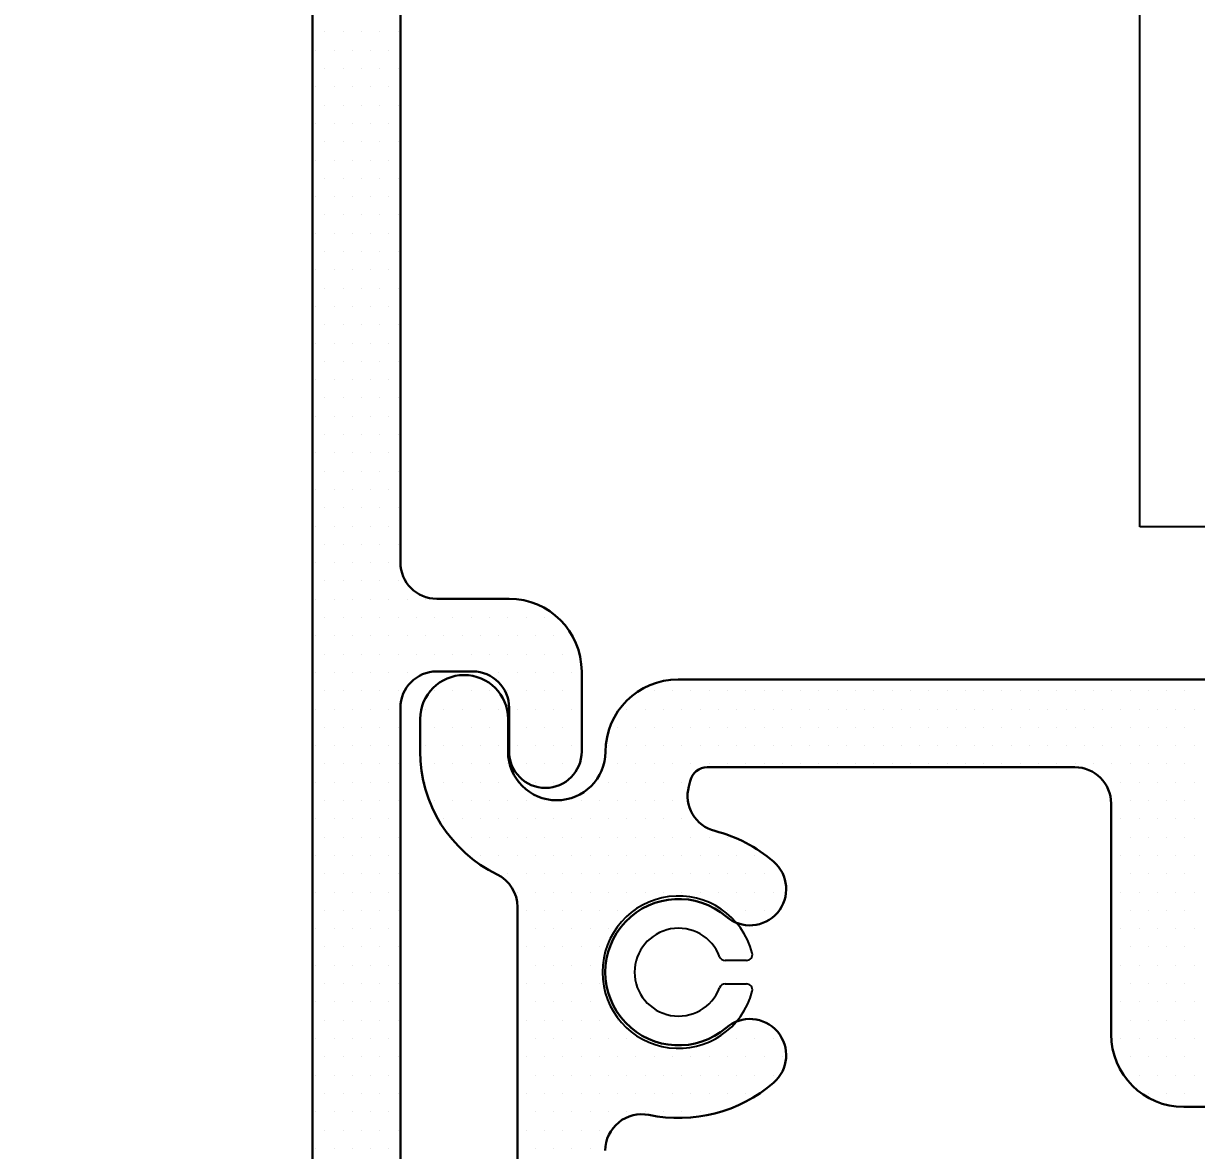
# Model space of a CAD drawing. Header units: inches. Extents: x 3.8 to 36.3, y 0.9 to 43.6.
# Drawn here: x 5.827 to 6.829, y 13.072 to 14.034 of the extents above; entities that cross this region are included whole.
import ezdxf

# ---------------------------------------------------------------- set-up
doc = ezdxf.new("R2010")
doc.units = ezdxf.units.IN
doc.header["$MEASUREMENT"] = 0
for name, color, linetype in [('R-ANNO-DIMS', 3, 'Continuous'), ('R-SWTS-DET1', 1, 'Continuous'), ('R-SWTS-PAT1', 5, 'Continuous')]:
    doc.layers.add(name, color=color, linetype=linetype)
doc.styles.add('SWTSTEXT', font='romans.shx')
doc.dimstyles.new('SWTSARCH', dxfattribs={"dimtxt": 0.25, "dimasz": 0.25, "dimexe": 0.179688, "dimexo": 0.0625, "dimgap": 0.125, "dimtad": 1, "dimtih": 1, "dimtoh": 1, "dimdec": 4, "dimzin": 4, "dimdsep": 46, "dimlunit": 4, "dimtxsty": 'SWTSTEXT', "dimcen": 0.1875, "dimdle": 0.179688, "dimclrd": 256, "dimclre": 256, "dimclrt": 256, "dimadec": 0, "dimazin": 1, "dimtfac": 1, "dimtdec": 4, "dimtofl": 0, "dimtmove": 0, "dimatfit": 3, "dimfxl": 0, "dimfrac": 2, "dimtolj": 1, "dimtzin": 4, "dimlwd": -1, "dimlwe": -1, "dimarcsym": 0})

# ---------------------------------------------------------------- blocks, each defined once
blk = doc.blocks.new('*D10')
at = {"layer": 'Defpoints', "color": 0}
for p in [(5.1931, 14.4787), (6.0887, 14.4787), (6.0887, 12.4787)]:
    blk.add_point(p, dxfattribs=at)
at = {"layer": 'R-ANNO-DIMS'}
for p, q in [((6.0262, 14.4787), (5.0135, 14.4787)), ((5.1931, 14.2287), (5.1931, 13.7885)), ((5.1931, 12.7287), (5.1931, 13.2409)), ((6.0262, 12.4787), (5.0135, 12.4787))]:
    blk.add_line(p, q, dxfattribs=at)
for points in [[(5.1515, 14.2287), (5.2348, 14.2287), (5.1931, 14.4787)], [(5.1515, 12.7287), (5.2348, 12.7287), (5.1931, 12.4787)]]:
    blk.add_solid(points, dxfattribs=at)
at = {"layer": 'R-ANNO-DIMS', "insert": (5.1931, 13.5147), "char_height": 0.25, "attachment_point": 5, "style": 'SWTSTEXT'}
blk.add_mtext('\\A1;2"', dxfattribs=at)

msp = doc.modelspace()

# ---------------------------------------------------------------- linework, layer by layer
at = {"layer": 'R-SWTS-DET1', "lineweight": 30}
for p, q in [((6.07375, 12.4937), (6.07375, 14.46367)), ((6.14875, 14.35367), (6.14875, 13.57373)), ((6.17975, 13.54273), (6.24157, 13.54273)), ((6.21057, 13.48073), (6.17975, 13.48073)), ((6.30357, 13.48073), (6.30357, 13.41235)), ((7.01358, 13.47392), (6.38588, 13.47392)), ((6.14875, 13.44973), (6.14875, 12.5597)), ((6.24157, 13.41235), (6.24157, 13.44973)), ((6.16569, 13.44015), (6.16569, 13.41229)), ((6.24069, 13.41235), (6.24069, 13.44019)), ((6.16569, 13.41229), (6.16569, 13.41235)), ((6.41078, 13.39895), (6.72458, 13.39895)), ((6.75558, 13.36795), (6.75558, 13.17095)), ((6.24874, 13.27961), (6.24874, 12.86938)), ((6.81758, 13.10895), (6.99258, 13.10895))]:
    msp.add_line(p, q, dxfattribs=at)
at = {"layer": 'R-SWTS-DET1'}
for p, q in [((6.78004, 13.60416), (6.78004, 14.04116)), ((7.02598, 13.60416), (6.78004, 13.60416)), ((6.44434, 13.234), (6.42601, 13.234)), ((6.42601, 13.214), (6.44434, 13.214))]:
    msp.add_line(p, q, dxfattribs=at)
at = {"layer": 'R-SWTS-DET1', "lineweight": 30}
for centre, radius, start, end in [((6.17975, 13.57373), 0.031, 180, 270), ((6.24157, 13.48073), 0.062, 360, 90), ((6.17975, 13.44973), 0.031, 90, 180), ((6.20319, 13.44017), 0.0375, 0.0327, 180.0327), ((6.21057, 13.44973), 0.031, 360, 90), ((6.38588, 13.41192), 0.062, 90, 179.7629), ((6.28228, 13.41235), 0.1166, 180, 244.06884), ((6.28228, 13.41235), 0.0416, 180, 359.7629), ((6.27257, 13.41235), 0.031, 180, 0), ((6.41078, 13.38395), 0.015, 90, 167.53684), ((6.72458, 13.36795), 0.031, 0, 90), ((6.42497, 13.3746), 0.031, 165.18437, 255.57709), ((6.28228, 13.41235), 0.1166, 345.18437, 347.53684), ((6.38624, 13.224), 0.1245, 49.363, 75.57709), ((6.44713, 13.29496), 0.031, 229.363, 49.363), ((6.21774, 13.27961), 0.031, 0, 64.06884), ((6.38624, 13.224), 0.0625, 49.363, 310.637), ((6.44713, 13.15305), 0.031, 310.637, 130.637), ((6.81758, 13.17095), 0.062, 180, 270), ((6.38624, 13.224), 0.1245, 258.31258, 310.637), ((6.35474, 13.07173), 0.031, 78.31258, 180)]:
    msp.add_arc(centre, radius, start, end, dxfattribs=at)
at = {"layer": 'R-SWTS-DET1'}
for centre, radius, start, end in [((6.38624, 13.224), 0.065, 14.47751, 345.52249), ((6.38624, 13.224), 0.0375, 20.66732, 339.33268), ((6.42601, 13.239), 0.005, 200.66732, 270), ((6.44434, 13.239), 0.005, 270, 14.47751), ((6.42601, 13.209), 0.005, 90, 159.33268), ((6.44434, 13.209), 0.005, 345.52249, 90)]:
    msp.add_arc(centre, radius, start, end, dxfattribs=at)
at = {"layer": 'R-SWTS-PAT1'}
for p, q in [((6.08427, 14.02675), (6.08427, 14.02675)), ((6.0999, 14.02675), (6.0999, 14.02675)), ((6.11552, 14.02675), (6.11552, 14.02675)), ((6.13115, 14.02675), (6.13115, 14.02675)), ((6.14677, 14.02675), (6.14677, 14.02675)), ((6.07646, 14.01112), (6.07646, 14.01112)), ((6.09209, 14.01112), (6.09209, 14.01112)), ((6.10771, 14.01112), (6.10771, 14.01112)), ((6.12334, 14.01112), (6.12334, 14.01112)), ((6.13896, 14.01112), (6.13896, 14.01112)), ((6.08427, 13.9955), (6.08427, 13.9955)), ((6.0999, 13.9955), (6.0999, 13.9955)), ((6.11552, 13.9955), (6.11552, 13.9955)), ((6.13115, 13.9955), (6.13115, 13.9955)), ((6.14677, 13.9955), (6.14677, 13.9955)), ((6.07646, 13.97987), (6.07646, 13.97987)), ((6.09209, 13.97987), (6.09209, 13.97987)), ((6.10771, 13.97987), (6.10771, 13.97987)), ((6.12334, 13.97987), (6.12334, 13.97987)), ((6.13896, 13.97987), (6.13896, 13.97987)), ((6.08427, 13.96425), (6.08427, 13.96425)), ((6.0999, 13.96425), (6.0999, 13.96425)), ((6.11552, 13.96425), (6.11552, 13.96425)), ((6.13115, 13.96425), (6.13115, 13.96425)), ((6.14677, 13.96425), (6.14677, 13.96425)), ((6.07646, 13.94862), (6.07646, 13.94862)), ((6.09209, 13.94862), (6.09209, 13.94862)), ((6.10771, 13.94862), (6.10771, 13.94862)), ((6.12334, 13.94862), (6.12334, 13.94862)), ((6.13896, 13.94862), (6.13896, 13.94862)), ((6.08427, 13.933), (6.08427, 13.933)), ((6.0999, 13.933), (6.0999, 13.933)), ((6.11552, 13.933), (6.11552, 13.933)), ((6.13115, 13.933), (6.13115, 13.933)), ((6.14677, 13.933), (6.14677, 13.933)), ((6.07646, 13.91737), (6.07646, 13.91737)), ((6.09209, 13.91737), (6.09209, 13.91737)), ((6.10771, 13.91737), (6.10771, 13.91737)), ((6.12334, 13.91737), (6.12334, 13.91737)), ((6.13896, 13.91737), (6.13896, 13.91737)), ((6.08427, 13.90175), (6.08427, 13.90175)), ((6.0999, 13.90175), (6.0999, 13.90175)), ((6.11552, 13.90175), (6.11552, 13.90175)), ((6.13115, 13.90175), (6.13115, 13.90175)), ((6.14677, 13.90175), (6.14677, 13.90175)), ((6.07646, 13.88612), (6.07646, 13.88612)), ((6.09209, 13.88612), (6.09209, 13.88612)), ((6.10771, 13.88612), (6.10771, 13.88612)), ((6.12334, 13.88612), (6.12334, 13.88612)), ((6.13896, 13.88612), (6.13896, 13.88612)), ((6.08427, 13.8705), (6.08427, 13.8705)), ((6.0999, 13.8705), (6.0999, 13.8705)), ((6.11552, 13.8705), (6.11552, 13.8705)), ((6.13115, 13.8705), (6.13115, 13.8705)), ((6.14677, 13.8705), (6.14677, 13.8705)), ((6.07646, 13.85487), (6.07646, 13.85487)), ((6.09209, 13.85487), (6.09209, 13.85487)), ((6.10771, 13.85487), (6.10771, 13.85487)), ((6.12334, 13.85487), (6.12334, 13.85487)), ((6.13896, 13.85487), (6.13896, 13.85487)), ((6.08427, 13.83925), (6.08427, 13.83925)), ((6.0999, 13.83925), (6.0999, 13.83925)), ((6.11552, 13.83925), (6.11552, 13.83925)), ((6.13115, 13.83925), (6.13115, 13.83925)), ((6.14677, 13.83925), (6.14677, 13.83925)), ((6.07646, 13.82362), (6.07646, 13.82362)), ((6.09209, 13.82362), (6.09209, 13.82362)), ((6.10771, 13.82362), (6.10771, 13.82362)), ((6.12334, 13.82362), (6.12334, 13.82362)), ((6.13896, 13.82362), (6.13896, 13.82362)), ((6.08427, 13.808), (6.08427, 13.808)), ((6.0999, 13.808), (6.0999, 13.808)), ((6.11552, 13.808), (6.11552, 13.808)), ((6.13115, 13.808), (6.13115, 13.808)), ((6.14677, 13.808), (6.14677, 13.808)), ((6.07646, 13.79237), (6.07646, 13.79237)), ((6.09209, 13.79237), (6.09209, 13.79237)), ((6.10771, 13.79237), (6.10771, 13.79237)), ((6.12334, 13.79237), (6.12334, 13.79237)), ((6.13896, 13.79237), (6.13896, 13.79237)), ((6.08427, 13.77675), (6.08427, 13.77675)), ((6.0999, 13.77675), (6.0999, 13.77675)), ((6.11552, 13.77675), (6.11552, 13.77675)), ((6.13115, 13.77675), (6.13115, 13.77675)), ((6.14677, 13.77675), (6.14677, 13.77675)), ((6.07646, 13.76112), (6.07646, 13.76112)), ((6.09209, 13.76112), (6.09209, 13.76112)), ((6.10771, 13.76112), (6.10771, 13.76112)), ((6.12334, 13.76112), (6.12334, 13.76112)), ((6.13896, 13.76112), (6.13896, 13.76112)), ((6.08427, 13.7455), (6.08427, 13.7455)), ((6.0999, 13.7455), (6.0999, 13.7455)), ((6.11552, 13.7455), (6.11552, 13.7455)), ((6.13115, 13.7455), (6.13115, 13.7455)), ((6.14677, 13.7455), (6.14677, 13.7455)), ((6.07646, 13.72987), (6.07646, 13.72987)), ((6.09209, 13.72987), (6.09209, 13.72987)), ((6.10771, 13.72987), (6.10771, 13.72987)), ((6.12334, 13.72987), (6.12334, 13.72987)), ((6.13896, 13.72987), (6.13896, 13.72987)), ((6.08427, 13.71425), (6.08427, 13.71425)), ((6.0999, 13.71425), (6.0999, 13.71425)), ((6.11552, 13.71425), (6.11552, 13.71425)), ((6.13115, 13.71425), (6.13115, 13.71425)), ((6.14677, 13.71425), (6.14677, 13.71425)), ((6.07646, 13.69862), (6.07646, 13.69862)), ((6.09209, 13.69862), (6.09209, 13.69862)), ((6.10771, 13.69862), (6.10771, 13.69862)), ((6.12334, 13.69862), (6.12334, 13.69862)), ((6.13896, 13.69862), (6.13896, 13.69862)), ((6.08427, 13.683), (6.08427, 13.683)), ((6.0999, 13.683), (6.0999, 13.683)), ((6.11552, 13.683), (6.11552, 13.683)), ((6.13115, 13.683), (6.13115, 13.683)), ((6.14677, 13.683), (6.14677, 13.683)), ((6.07646, 13.66737), (6.07646, 13.66737)), ((6.09209, 13.66737), (6.09209, 13.66737)), ((6.10771, 13.66737), (6.10771, 13.66737)), ((6.12334, 13.66737), (6.12334, 13.66737)), ((6.13896, 13.66737), (6.13896, 13.66737)), ((6.08427, 13.65175), (6.08427, 13.65175)), ((6.0999, 13.65175), (6.0999, 13.65175)), ((6.11552, 13.65175), (6.11552, 13.65175)), ((6.13115, 13.65175), (6.13115, 13.65175)), ((6.14677, 13.65175), (6.14677, 13.65175)), ((6.07646, 13.63612), (6.07646, 13.63612)), ((6.09209, 13.63612), (6.09209, 13.63612)), ((6.10771, 13.63612), (6.10771, 13.63612)), ((6.12334, 13.63612), (6.12334, 13.63612)), ((6.13896, 13.63612), (6.13896, 13.63612)), ((6.08427, 13.6205), (6.08427, 13.6205)), ((6.0999, 13.6205), (6.0999, 13.6205)), ((6.11552, 13.6205), (6.11552, 13.6205)), ((6.13115, 13.6205), (6.13115, 13.6205)), ((6.14677, 13.6205), (6.14677, 13.6205)), ((6.07646, 13.60487), (6.07646, 13.60487)), ((6.09209, 13.60487), (6.09209, 13.60487)), ((6.10771, 13.60487), (6.10771, 13.60487)), ((6.12334, 13.60487), (6.12334, 13.60487)), ((6.13896, 13.60487), (6.13896, 13.60487)), ((6.08427, 13.58925), (6.08427, 13.58925)), ((6.0999, 13.58925), (6.0999, 13.58925)), ((6.11552, 13.58925), (6.11552, 13.58925)), ((6.13115, 13.58925), (6.13115, 13.58925)), ((6.14677, 13.58925), (6.14677, 13.58925)), ((6.07646, 13.57362), (6.07646, 13.57362)), ((6.09209, 13.57362), (6.09209, 13.57362)), ((6.10771, 13.57362), (6.10771, 13.57362)), ((6.12334, 13.57362), (6.12334, 13.57362)), ((6.13896, 13.57362), (6.13896, 13.57362)), ((6.08427, 13.558), (6.08427, 13.558)), ((6.0999, 13.558), (6.0999, 13.558)), ((6.11552, 13.558), (6.11552, 13.558)), ((6.13115, 13.558), (6.13115, 13.558)), ((6.14677, 13.558), (6.14677, 13.558)), ((6.07646, 13.54237), (6.07646, 13.54237)), ((6.09209, 13.54237), (6.09209, 13.54237)), ((6.10771, 13.54237), (6.10771, 13.54237)), ((6.12334, 13.54237), (6.12334, 13.54237)), ((6.13896, 13.54237), (6.13896, 13.54237)), ((6.15459, 13.54237), (6.15459, 13.54237)), ((6.17021, 13.54237), (6.17021, 13.54237)), ((6.18584, 13.54237), (6.18584, 13.54237)), ((6.20146, 13.54237), (6.20146, 13.54237)), ((6.21709, 13.54237), (6.21709, 13.54237)), ((6.23271, 13.54237), (6.23271, 13.54237)), ((6.08427, 13.52675), (6.08427, 13.52675)), ((6.0999, 13.52675), (6.0999, 13.52675)), ((6.11552, 13.52675), (6.11552, 13.52675)), ((6.13115, 13.52675), (6.13115, 13.52675)), ((6.14677, 13.52675), (6.14677, 13.52675)), ((6.1624, 13.52675), (6.1624, 13.52675)), ((6.17802, 13.52675), (6.17802, 13.52675)), ((6.19365, 13.52675), (6.19365, 13.52675)), ((6.20927, 13.52675), (6.20927, 13.52675)), ((6.2249, 13.52675), (6.2249, 13.52675)), ((6.24052, 13.52675), (6.24052, 13.52675)), ((6.25615, 13.52675), (6.25615, 13.52675)), ((6.27177, 13.52675), (6.27177, 13.52675)), ((6.07646, 13.51112), (6.07646, 13.51112)), ((6.09209, 13.51112), (6.09209, 13.51112)), ((6.10771, 13.51112), (6.10771, 13.51112)), ((6.12334, 13.51112), (6.12334, 13.51112)), ((6.13896, 13.51112), (6.13896, 13.51112)), ((6.15459, 13.51112), (6.15459, 13.51112)), ((6.17021, 13.51112), (6.17021, 13.51112)), ((6.18584, 13.51112), (6.18584, 13.51112)), ((6.20146, 13.51112), (6.20146, 13.51112)), ((6.21709, 13.51112), (6.21709, 13.51112)), ((6.23271, 13.51112), (6.23271, 13.51112)), ((6.24834, 13.51112), (6.24834, 13.51112)), ((6.26396, 13.51112), (6.26396, 13.51112)), ((6.27959, 13.51112), (6.27959, 13.51112)), ((6.29521, 13.51112), (6.29521, 13.51112)), ((6.08427, 13.4955), (6.08427, 13.4955)), ((6.0999, 13.4955), (6.0999, 13.4955)), ((6.11552, 13.4955), (6.11552, 13.4955)), ((6.13115, 13.4955), (6.13115, 13.4955)), ((6.14677, 13.4955), (6.14677, 13.4955)), ((6.1624, 13.4955), (6.1624, 13.4955)), ((6.17802, 13.4955), (6.17802, 13.4955)), ((6.19365, 13.4955), (6.19365, 13.4955)), ((6.20927, 13.4955), (6.20927, 13.4955)), ((6.2249, 13.4955), (6.2249, 13.4955)), ((6.24052, 13.4955), (6.24052, 13.4955)), ((6.25615, 13.4955), (6.25615, 13.4955)), ((6.27177, 13.4955), (6.27177, 13.4955)), ((6.2874, 13.4955), (6.2874, 13.4955)), ((6.07646, 13.47987), (6.07646, 13.47987)), ((6.09209, 13.47987), (6.09209, 13.47987)), ((6.10771, 13.47987), (6.10771, 13.47987)), ((6.12334, 13.47987), (6.12334, 13.47987)), ((6.13896, 13.47987), (6.13896, 13.47987)), ((6.15459, 13.47987), (6.15459, 13.47987)), ((6.17021, 13.47987), (6.17021, 13.47987)), ((6.23271, 13.47987), (6.23271, 13.47987)), ((6.24834, 13.47987), (6.24834, 13.47987)), ((6.26396, 13.47987), (6.26396, 13.47987)), ((6.27959, 13.47987), (6.27959, 13.47987)), ((6.29521, 13.47987), (6.29521, 13.47987)), ((6.08427, 13.46425), (6.08427, 13.46425)), ((6.0999, 13.46425), (6.0999, 13.46425)), ((6.11552, 13.46425), (6.11552, 13.46425)), ((6.13115, 13.46425), (6.13115, 13.46425)), ((6.14677, 13.46425), (6.14677, 13.46425)), ((6.17802, 13.46425), (6.17802, 13.46425)), ((6.19365, 13.46425), (6.19365, 13.46425)), ((6.20927, 13.46425), (6.20927, 13.46425)), ((6.2249, 13.46425), (6.2249, 13.46425)), ((6.24052, 13.46425), (6.24052, 13.46425)), ((6.25615, 13.46425), (6.25615, 13.46425)), ((6.27177, 13.46425), (6.27177, 13.46425)), ((6.2874, 13.46425), (6.2874, 13.46425)), ((6.30302, 13.46425), (6.30302, 13.46425)), ((6.36552, 13.46425), (6.36552, 13.46425)), ((6.38115, 13.46425), (6.38115, 13.46425)), ((6.39677, 13.46425), (6.39677, 13.46425)), ((6.4124, 13.46425), (6.4124, 13.46425)), ((6.42802, 13.46425), (6.42802, 13.46425)), ((6.44365, 13.46425), (6.44365, 13.46425)), ((6.45927, 13.46425), (6.45927, 13.46425)), ((6.4749, 13.46425), (6.4749, 13.46425)), ((6.49052, 13.46425), (6.49052, 13.46425)), ((6.50615, 13.46425), (6.50615, 13.46425)), ((6.52177, 13.46425), (6.52177, 13.46425)), ((6.5374, 13.46425), (6.5374, 13.46425)), ((6.55302, 13.46425), (6.55302, 13.46425)), ((6.56865, 13.46425), (6.56865, 13.46425)), ((6.58427, 13.46425), (6.58427, 13.46425)), ((6.5999, 13.46425), (6.5999, 13.46425)), ((6.61552, 13.46425), (6.61552, 13.46425)), ((6.63115, 13.46425), (6.63115, 13.46425)), ((6.64677, 13.46425), (6.64677, 13.46425)), ((6.6624, 13.46425), (6.6624, 13.46425)), ((6.67802, 13.46425), (6.67802, 13.46425)), ((6.69365, 13.46425), (6.69365, 13.46425)), ((6.70927, 13.46425), (6.70927, 13.46425)), ((6.7249, 13.46425), (6.7249, 13.46425)), ((6.74052, 13.46425), (6.74052, 13.46425)), ((6.75615, 13.46425), (6.75615, 13.46425)), ((6.77177, 13.46425), (6.77177, 13.46425)), ((6.7874, 13.46425), (6.7874, 13.46425)), ((6.80302, 13.46425), (6.80302, 13.46425)), ((6.81865, 13.46425), (6.81865, 13.46425)), ((6.07646, 13.44862), (6.07646, 13.44862)), ((6.09209, 13.44862), (6.09209, 13.44862)), ((6.10771, 13.44862), (6.10771, 13.44862)), ((6.12334, 13.44862), (6.12334, 13.44862)), ((6.13896, 13.44862), (6.13896, 13.44862)), ((6.17021, 13.44862), (6.17021, 13.44862)), ((6.18584, 13.44862), (6.18584, 13.44862)), ((6.20146, 13.44862), (6.20146, 13.44862)), ((6.21709, 13.44862), (6.21709, 13.44862)), ((6.23271, 13.44862), (6.23271, 13.44862)), ((6.24834, 13.44862), (6.24834, 13.44862)), ((6.26396, 13.44862), (6.26396, 13.44862)), ((6.27959, 13.44862), (6.27959, 13.44862)), ((6.29521, 13.44862), (6.29521, 13.44862)), ((6.34209, 13.44862), (6.34209, 13.44862)), ((6.35771, 13.44862), (6.35771, 13.44862)), ((6.37334, 13.44862), (6.37334, 13.44862)), ((6.38896, 13.44862), (6.38896, 13.44862)), ((6.40459, 13.44862), (6.40459, 13.44862)), ((6.42021, 13.44862), (6.42021, 13.44862)), ((6.43584, 13.44862), (6.43584, 13.44862)), ((6.45146, 13.44862), (6.45146, 13.44862)), ((6.46709, 13.44862), (6.46709, 13.44862)), ((6.48271, 13.44862), (6.48271, 13.44862)), ((6.49834, 13.44862), (6.49834, 13.44862)), ((6.51396, 13.44862), (6.51396, 13.44862)), ((6.52959, 13.44862), (6.52959, 13.44862)), ((6.54521, 13.44862), (6.54521, 13.44862)), ((6.56084, 13.44862), (6.56084, 13.44862)), ((6.57646, 13.44862), (6.57646, 13.44862)), ((6.59209, 13.44862), (6.59209, 13.44862)), ((6.60771, 13.44862), (6.60771, 13.44862)), ((6.62334, 13.44862), (6.62334, 13.44862)), ((6.63896, 13.44862), (6.63896, 13.44862)), ((6.65459, 13.44862), (6.65459, 13.44862)), ((6.67021, 13.44862), (6.67021, 13.44862)), ((6.68584, 13.44862), (6.68584, 13.44862)), ((6.70146, 13.44862), (6.70146, 13.44862)), ((6.71709, 13.44862), (6.71709, 13.44862)), ((6.73271, 13.44862), (6.73271, 13.44862)), ((6.74834, 13.44862), (6.74834, 13.44862)), ((6.76396, 13.44862), (6.76396, 13.44862)), ((6.77959, 13.44862), (6.77959, 13.44862)), ((6.79521, 13.44862), (6.79521, 13.44862)), ((6.81084, 13.44862), (6.81084, 13.44862)), ((6.82646, 13.44862), (6.82646, 13.44862)), ((6.08427, 13.433), (6.08427, 13.433)), ((6.0999, 13.433), (6.0999, 13.433)), ((6.11552, 13.433), (6.11552, 13.433)), ((6.13115, 13.433), (6.13115, 13.433)), ((6.14677, 13.433), (6.14677, 13.433)), ((6.17802, 13.433), (6.17802, 13.433)), ((6.19365, 13.433), (6.19365, 13.433)), ((6.20927, 13.433), (6.20927, 13.433)), ((6.2249, 13.433), (6.2249, 13.433)), ((6.24052, 13.433), (6.24052, 13.433)), ((6.25615, 13.433), (6.25615, 13.433)), ((6.27177, 13.433), (6.27177, 13.433)), ((6.2874, 13.433), (6.2874, 13.433)), ((6.30302, 13.433), (6.30302, 13.433)), ((6.33427, 13.433), (6.33427, 13.433)), ((6.3499, 13.433), (6.3499, 13.433)), ((6.36552, 13.433), (6.36552, 13.433)), ((6.38115, 13.433), (6.38115, 13.433)), ((6.39677, 13.433), (6.39677, 13.433)), ((6.4124, 13.433), (6.4124, 13.433)), ((6.42802, 13.433), (6.42802, 13.433)), ((6.44365, 13.433), (6.44365, 13.433)), ((6.45927, 13.433), (6.45927, 13.433)), ((6.4749, 13.433), (6.4749, 13.433)), ((6.49052, 13.433), (6.49052, 13.433)), ((6.50615, 13.433), (6.50615, 13.433)), ((6.52177, 13.433), (6.52177, 13.433)), ((6.5374, 13.433), (6.5374, 13.433)), ((6.55302, 13.433), (6.55302, 13.433)), ((6.56865, 13.433), (6.56865, 13.433)), ((6.58427, 13.433), (6.58427, 13.433)), ((6.5999, 13.433), (6.5999, 13.433)), ((6.61552, 13.433), (6.61552, 13.433)), ((6.63115, 13.433), (6.63115, 13.433)), ((6.64677, 13.433), (6.64677, 13.433)), ((6.6624, 13.433), (6.6624, 13.433)), ((6.67802, 13.433), (6.67802, 13.433)), ((6.69365, 13.433), (6.69365, 13.433)), ((6.70927, 13.433), (6.70927, 13.433)), ((6.7249, 13.433), (6.7249, 13.433)), ((6.74052, 13.433), (6.74052, 13.433)), ((6.75615, 13.433), (6.75615, 13.433)), ((6.77177, 13.433), (6.77177, 13.433)), ((6.7874, 13.433), (6.7874, 13.433)), ((6.80302, 13.433), (6.80302, 13.433)), ((6.81865, 13.433), (6.81865, 13.433)), ((6.07646, 13.41737), (6.07646, 13.41737)), ((6.09209, 13.41737), (6.09209, 13.41737)), ((6.10771, 13.41737), (6.10771, 13.41737)), ((6.12334, 13.41737), (6.12334, 13.41737)), ((6.13896, 13.41737), (6.13896, 13.41737)), ((6.17021, 13.41737), (6.17021, 13.41737)), ((6.18584, 13.41737), (6.18584, 13.41737)), ((6.20146, 13.41737), (6.20146, 13.41737)), ((6.21709, 13.41737), (6.21709, 13.41737)), ((6.23271, 13.41737), (6.23271, 13.41737)), ((6.24834, 13.41737), (6.24834, 13.41737)), ((6.26396, 13.41737), (6.26396, 13.41737)), ((6.27959, 13.41737), (6.27959, 13.41737)), ((6.29521, 13.41737), (6.29521, 13.41737)), ((6.32646, 13.41737), (6.32646, 13.41737)), ((6.34209, 13.41737), (6.34209, 13.41737)), ((6.35771, 13.41737), (6.35771, 13.41737)), ((6.37334, 13.41737), (6.37334, 13.41737)), ((6.38896, 13.41737), (6.38896, 13.41737)), ((6.40459, 13.41737), (6.40459, 13.41737)), ((6.42021, 13.41737), (6.42021, 13.41737)), ((6.43584, 13.41737), (6.43584, 13.41737)), ((6.45146, 13.41737), (6.45146, 13.41737)), ((6.46709, 13.41737), (6.46709, 13.41737)), ((6.48271, 13.41737), (6.48271, 13.41737)), ((6.49834, 13.41737), (6.49834, 13.41737)), ((6.51396, 13.41737), (6.51396, 13.41737)), ((6.52959, 13.41737), (6.52959, 13.41737)), ((6.54521, 13.41737), (6.54521, 13.41737)), ((6.56084, 13.41737), (6.56084, 13.41737)), ((6.57646, 13.41737), (6.57646, 13.41737)), ((6.59209, 13.41737), (6.59209, 13.41737)), ((6.60771, 13.41737), (6.60771, 13.41737)), ((6.62334, 13.41737), (6.62334, 13.41737)), ((6.63896, 13.41737), (6.63896, 13.41737)), ((6.65459, 13.41737), (6.65459, 13.41737)), ((6.67021, 13.41737), (6.67021, 13.41737)), ((6.68584, 13.41737), (6.68584, 13.41737)), ((6.70146, 13.41737), (6.70146, 13.41737)), ((6.71709, 13.41737), (6.71709, 13.41737)), ((6.73271, 13.41737), (6.73271, 13.41737)), ((6.74834, 13.41737), (6.74834, 13.41737)), ((6.76396, 13.41737), (6.76396, 13.41737)), ((6.77959, 13.41737), (6.77959, 13.41737)), ((6.79521, 13.41737), (6.79521, 13.41737)), ((6.81084, 13.41737), (6.81084, 13.41737)), ((6.82646, 13.41737), (6.82646, 13.41737)), ((6.08427, 13.40175), (6.08427, 13.40175)), ((6.0999, 13.40175), (6.0999, 13.40175)), ((6.11552, 13.40175), (6.11552, 13.40175)), ((6.13115, 13.40175), (6.13115, 13.40175)), ((6.14677, 13.40175), (6.14677, 13.40175)), ((6.17802, 13.40175), (6.17802, 13.40175)), ((6.19365, 13.40175), (6.19365, 13.40175)), ((6.20927, 13.40175), (6.20927, 13.40175)), ((6.2249, 13.40175), (6.2249, 13.40175)), ((6.24052, 13.40175), (6.24052, 13.40175)), ((6.25615, 13.40175), (6.25615, 13.40175)), ((6.27177, 13.40175), (6.27177, 13.40175)), ((6.2874, 13.40175), (6.2874, 13.40175)), ((6.33427, 13.40175), (6.33427, 13.40175)), ((6.3499, 13.40175), (6.3499, 13.40175)), ((6.36552, 13.40175), (6.36552, 13.40175)), ((6.38115, 13.40175), (6.38115, 13.40175)), ((6.39677, 13.40175), (6.39677, 13.40175)), ((6.4124, 13.40175), (6.4124, 13.40175)), ((6.42802, 13.40175), (6.42802, 13.40175)), ((6.44365, 13.40175), (6.44365, 13.40175)), ((6.45927, 13.40175), (6.45927, 13.40175)), ((6.4749, 13.40175), (6.4749, 13.40175)), ((6.49052, 13.40175), (6.49052, 13.40175)), ((6.50615, 13.40175), (6.50615, 13.40175)), ((6.52177, 13.40175), (6.52177, 13.40175)), ((6.5374, 13.40175), (6.5374, 13.40175)), ((6.55302, 13.40175), (6.55302, 13.40175)), ((6.56865, 13.40175), (6.56865, 13.40175)), ((6.58427, 13.40175), (6.58427, 13.40175)), ((6.5999, 13.40175), (6.5999, 13.40175)), ((6.61552, 13.40175), (6.61552, 13.40175)), ((6.63115, 13.40175), (6.63115, 13.40175)), ((6.64677, 13.40175), (6.64677, 13.40175)), ((6.6624, 13.40175), (6.6624, 13.40175)), ((6.67802, 13.40175), (6.67802, 13.40175)), ((6.69365, 13.40175), (6.69365, 13.40175)), ((6.70927, 13.40175), (6.70927, 13.40175)), ((6.7249, 13.40175), (6.7249, 13.40175)), ((6.74052, 13.40175), (6.74052, 13.40175)), ((6.75615, 13.40175), (6.75615, 13.40175)), ((6.77177, 13.40175), (6.77177, 13.40175)), ((6.7874, 13.40175), (6.7874, 13.40175)), ((6.80302, 13.40175), (6.80302, 13.40175)), ((6.81865, 13.40175), (6.81865, 13.40175)), ((6.07646, 13.38612), (6.07646, 13.38612)), ((6.09209, 13.38612), (6.09209, 13.38612)), ((6.10771, 13.38612), (6.10771, 13.38612)), ((6.12334, 13.38612), (6.12334, 13.38612)), ((6.13896, 13.38612), (6.13896, 13.38612)), ((6.17021, 13.38612), (6.17021, 13.38612)), ((6.18584, 13.38612), (6.18584, 13.38612)), ((6.20146, 13.38612), (6.20146, 13.38612)), ((6.21709, 13.38612), (6.21709, 13.38612)), ((6.23271, 13.38612), (6.23271, 13.38612)), ((6.24834, 13.38612), (6.24834, 13.38612)), ((6.26396, 13.38612), (6.26396, 13.38612)), ((6.27959, 13.38612), (6.27959, 13.38612)), ((6.32646, 13.38612), (6.32646, 13.38612)), ((6.34209, 13.38612), (6.34209, 13.38612)), ((6.35771, 13.38612), (6.35771, 13.38612)), ((6.37334, 13.38612), (6.37334, 13.38612)), ((6.38896, 13.38612), (6.38896, 13.38612)), ((6.76396, 13.38612), (6.76396, 13.38612)), ((6.77959, 13.38612), (6.77959, 13.38612)), ((6.79521, 13.38612), (6.79521, 13.38612)), ((6.81084, 13.38612), (6.81084, 13.38612)), ((6.82646, 13.38612), (6.82646, 13.38612)), ((6.08427, 13.3705), (6.08427, 13.3705)), ((6.0999, 13.3705), (6.0999, 13.3705)), ((6.11552, 13.3705), (6.11552, 13.3705)), ((6.13115, 13.3705), (6.13115, 13.3705)), ((6.14677, 13.3705), (6.14677, 13.3705)), ((6.17802, 13.3705), (6.17802, 13.3705)), ((6.19365, 13.3705), (6.19365, 13.3705)), ((6.20927, 13.3705), (6.20927, 13.3705)), ((6.2249, 13.3705), (6.2249, 13.3705)), ((6.24052, 13.3705), (6.24052, 13.3705)), ((6.25615, 13.3705), (6.25615, 13.3705)), ((6.27177, 13.3705), (6.27177, 13.3705)), ((6.2874, 13.3705), (6.2874, 13.3705)), ((6.30302, 13.3705), (6.30302, 13.3705)), ((6.31865, 13.3705), (6.31865, 13.3705)), ((6.33427, 13.3705), (6.33427, 13.3705)), ((6.3499, 13.3705), (6.3499, 13.3705)), ((6.36552, 13.3705), (6.36552, 13.3705)), ((6.38115, 13.3705), (6.38115, 13.3705)), ((6.75615, 13.3705), (6.75615, 13.3705)), ((6.77177, 13.3705), (6.77177, 13.3705)), ((6.7874, 13.3705), (6.7874, 13.3705)), ((6.80302, 13.3705), (6.80302, 13.3705)), ((6.81865, 13.3705), (6.81865, 13.3705)), ((6.07646, 13.35487), (6.07646, 13.35487)), ((6.09209, 13.35487), (6.09209, 13.35487)), ((6.10771, 13.35487), (6.10771, 13.35487)), ((6.12334, 13.35487), (6.12334, 13.35487)), ((6.13896, 13.35487), (6.13896, 13.35487)), ((6.18584, 13.35487), (6.18584, 13.35487)), ((6.20146, 13.35487), (6.20146, 13.35487)), ((6.21709, 13.35487), (6.21709, 13.35487)), ((6.23271, 13.35487), (6.23271, 13.35487)), ((6.24834, 13.35487), (6.24834, 13.35487)), ((6.26396, 13.35487), (6.26396, 13.35487)), ((6.27959, 13.35487), (6.27959, 13.35487)), ((6.29521, 13.35487), (6.29521, 13.35487)), ((6.31084, 13.35487), (6.31084, 13.35487)), ((6.32646, 13.35487), (6.32646, 13.35487)), ((6.34209, 13.35487), (6.34209, 13.35487)), ((6.35771, 13.35487), (6.35771, 13.35487)), ((6.37334, 13.35487), (6.37334, 13.35487)), ((6.38896, 13.35487), (6.38896, 13.35487)), ((6.76396, 13.35487), (6.76396, 13.35487)), ((6.77959, 13.35487), (6.77959, 13.35487)), ((6.79521, 13.35487), (6.79521, 13.35487)), ((6.81084, 13.35487), (6.81084, 13.35487)), ((6.82646, 13.35487), (6.82646, 13.35487)), ((6.08427, 13.33925), (6.08427, 13.33925)), ((6.0999, 13.33925), (6.0999, 13.33925)), ((6.11552, 13.33925), (6.11552, 13.33925)), ((6.13115, 13.33925), (6.13115, 13.33925)), ((6.14677, 13.33925), (6.14677, 13.33925)), ((6.19365, 13.33925), (6.19365, 13.33925)), ((6.20927, 13.33925), (6.20927, 13.33925)), ((6.2249, 13.33925), (6.2249, 13.33925)), ((6.24052, 13.33925), (6.24052, 13.33925)), ((6.25615, 13.33925), (6.25615, 13.33925)), ((6.27177, 13.33925), (6.27177, 13.33925)), ((6.2874, 13.33925), (6.2874, 13.33925)), ((6.30302, 13.33925), (6.30302, 13.33925)), ((6.31865, 13.33925), (6.31865, 13.33925)), ((6.33427, 13.33925), (6.33427, 13.33925)), ((6.3499, 13.33925), (6.3499, 13.33925)), ((6.36552, 13.33925), (6.36552, 13.33925)), ((6.38115, 13.33925), (6.38115, 13.33925)), ((6.39677, 13.33925), (6.39677, 13.33925)), ((6.4124, 13.33925), (6.4124, 13.33925)), ((6.42802, 13.33925), (6.42802, 13.33925)), ((6.75615, 13.33925), (6.75615, 13.33925)), ((6.77177, 13.33925), (6.77177, 13.33925)), ((6.7874, 13.33925), (6.7874, 13.33925)), ((6.80302, 13.33925), (6.80302, 13.33925)), ((6.81865, 13.33925), (6.81865, 13.33925)), ((6.07646, 13.32362), (6.07646, 13.32362)), ((6.09209, 13.32362), (6.09209, 13.32362)), ((6.10771, 13.32362), (6.10771, 13.32362)), ((6.12334, 13.32362), (6.12334, 13.32362)), ((6.13896, 13.32362), (6.13896, 13.32362)), ((6.21709, 13.32362), (6.21709, 13.32362)), ((6.23271, 13.32362), (6.23271, 13.32362)), ((6.24834, 13.32362), (6.24834, 13.32362)), ((6.26396, 13.32362), (6.26396, 13.32362)), ((6.27959, 13.32362), (6.27959, 13.32362)), ((6.29521, 13.32362), (6.29521, 13.32362)), ((6.31084, 13.32362), (6.31084, 13.32362)), ((6.32646, 13.32362), (6.32646, 13.32362)), ((6.34209, 13.32362), (6.34209, 13.32362)), ((6.35771, 13.32362), (6.35771, 13.32362)), ((6.37334, 13.32362), (6.37334, 13.32362)), ((6.38896, 13.32362), (6.38896, 13.32362)), ((6.40459, 13.32362), (6.40459, 13.32362)), ((6.42021, 13.32362), (6.42021, 13.32362)), ((6.43584, 13.32362), (6.43584, 13.32362)), ((6.45146, 13.32362), (6.45146, 13.32362)), ((6.76396, 13.32362), (6.76396, 13.32362)), ((6.77959, 13.32362), (6.77959, 13.32362)), ((6.79521, 13.32362), (6.79521, 13.32362)), ((6.81084, 13.32362), (6.81084, 13.32362)), ((6.82646, 13.32362), (6.82646, 13.32362)), ((6.08427, 13.308), (6.08427, 13.308)), ((6.0999, 13.308), (6.0999, 13.308)), ((6.11552, 13.308), (6.11552, 13.308)), ((6.13115, 13.308), (6.13115, 13.308)), ((6.14677, 13.308), (6.14677, 13.308)), ((6.24052, 13.308), (6.24052, 13.308)), ((6.25615, 13.308), (6.25615, 13.308)), ((6.27177, 13.308), (6.27177, 13.308)), ((6.2874, 13.308), (6.2874, 13.308)), ((6.30302, 13.308), (6.30302, 13.308)), ((6.31865, 13.308), (6.31865, 13.308)), ((6.33427, 13.308), (6.33427, 13.308)), ((6.3499, 13.308), (6.3499, 13.308)), ((6.36552, 13.308), (6.36552, 13.308)), ((6.38115, 13.308), (6.38115, 13.308)), ((6.39677, 13.308), (6.39677, 13.308)), ((6.4124, 13.308), (6.4124, 13.308)), ((6.42802, 13.308), (6.42802, 13.308)), ((6.44365, 13.308), (6.44365, 13.308)), ((6.45927, 13.308), (6.45927, 13.308)), ((6.4749, 13.308), (6.4749, 13.308)), ((6.75615, 13.308), (6.75615, 13.308)), ((6.77177, 13.308), (6.77177, 13.308)), ((6.7874, 13.308), (6.7874, 13.308)), ((6.80302, 13.308), (6.80302, 13.308)), ((6.81865, 13.308), (6.81865, 13.308)), ((6.07646, 13.29237), (6.07646, 13.29237)), ((6.09209, 13.29237), (6.09209, 13.29237)), ((6.10771, 13.29237), (6.10771, 13.29237)), ((6.12334, 13.29237), (6.12334, 13.29237)), ((6.13896, 13.29237), (6.13896, 13.29237)), ((6.24834, 13.29237), (6.24834, 13.29237)), ((6.26396, 13.29237), (6.26396, 13.29237)), ((6.27959, 13.29237), (6.27959, 13.29237)), ((6.29521, 13.29237), (6.29521, 13.29237)), ((6.31084, 13.29237), (6.31084, 13.29237)), ((6.32646, 13.29237), (6.32646, 13.29237)), ((6.34209, 13.29237), (6.34209, 13.29237)), ((6.35771, 13.29237), (6.35771, 13.29237)), ((6.37334, 13.29237), (6.37334, 13.29237)), ((6.38896, 13.29237), (6.38896, 13.29237)), ((6.40459, 13.29237), (6.40459, 13.29237)), ((6.42021, 13.29237), (6.42021, 13.29237)), ((6.43584, 13.29237), (6.43584, 13.29237)), ((6.45146, 13.29237), (6.45146, 13.29237)), ((6.46709, 13.29237), (6.46709, 13.29237)), ((6.76396, 13.29237), (6.76396, 13.29237)), ((6.77959, 13.29237), (6.77959, 13.29237)), ((6.79521, 13.29237), (6.79521, 13.29237)), ((6.81084, 13.29237), (6.81084, 13.29237)), ((6.82646, 13.29237), (6.82646, 13.29237)), ((6.08427, 13.27675), (6.08427, 13.27675)), ((6.0999, 13.27675), (6.0999, 13.27675)), ((6.11552, 13.27675), (6.11552, 13.27675)), ((6.13115, 13.27675), (6.13115, 13.27675)), ((6.14677, 13.27675), (6.14677, 13.27675)), ((6.25615, 13.27675), (6.25615, 13.27675)), ((6.27177, 13.27675), (6.27177, 13.27675)), ((6.2874, 13.27675), (6.2874, 13.27675)), ((6.30302, 13.27675), (6.30302, 13.27675)), ((6.31865, 13.27675), (6.31865, 13.27675)), ((6.33427, 13.27675), (6.33427, 13.27675)), ((6.3499, 13.27675), (6.3499, 13.27675)), ((6.42802, 13.27675), (6.42802, 13.27675)), ((6.44365, 13.27675), (6.44365, 13.27675)), ((6.45927, 13.27675), (6.45927, 13.27675)), ((6.75615, 13.27675), (6.75615, 13.27675)), ((6.77177, 13.27675), (6.77177, 13.27675)), ((6.7874, 13.27675), (6.7874, 13.27675)), ((6.80302, 13.27675), (6.80302, 13.27675)), ((6.81865, 13.27675), (6.81865, 13.27675)), ((6.07646, 13.26112), (6.07646, 13.26112)), ((6.09209, 13.26112), (6.09209, 13.26112)), ((6.10771, 13.26112), (6.10771, 13.26112)), ((6.12334, 13.26112), (6.12334, 13.26112)), ((6.13896, 13.26112), (6.13896, 13.26112)), ((6.26396, 13.26112), (6.26396, 13.26112)), ((6.27959, 13.26112), (6.27959, 13.26112)), ((6.29521, 13.26112), (6.29521, 13.26112)), ((6.31084, 13.26112), (6.31084, 13.26112)), ((6.32646, 13.26112), (6.32646, 13.26112)), ((6.76396, 13.26112), (6.76396, 13.26112)), ((6.77959, 13.26112), (6.77959, 13.26112)), ((6.79521, 13.26112), (6.79521, 13.26112)), ((6.81084, 13.26112), (6.81084, 13.26112)), ((6.82646, 13.26112), (6.82646, 13.26112)), ((6.08427, 13.2455), (6.08427, 13.2455)), ((6.0999, 13.2455), (6.0999, 13.2455)), ((6.11552, 13.2455), (6.11552, 13.2455)), ((6.13115, 13.2455), (6.13115, 13.2455)), ((6.14677, 13.2455), (6.14677, 13.2455)), ((6.25615, 13.2455), (6.25615, 13.2455)), ((6.27177, 13.2455), (6.27177, 13.2455)), ((6.2874, 13.2455), (6.2874, 13.2455)), ((6.30302, 13.2455), (6.30302, 13.2455)), ((6.31865, 13.2455), (6.31865, 13.2455)), ((6.75615, 13.2455), (6.75615, 13.2455)), ((6.77177, 13.2455), (6.77177, 13.2455)), ((6.7874, 13.2455), (6.7874, 13.2455)), ((6.80302, 13.2455), (6.80302, 13.2455)), ((6.81865, 13.2455), (6.81865, 13.2455)), ((6.07646, 13.22987), (6.07646, 13.22987)), ((6.09209, 13.22987), (6.09209, 13.22987)), ((6.10771, 13.22987), (6.10771, 13.22987)), ((6.12334, 13.22987), (6.12334, 13.22987)), ((6.13896, 13.22987), (6.13896, 13.22987)), ((6.26396, 13.22987), (6.26396, 13.22987)), ((6.27959, 13.22987), (6.27959, 13.22987)), ((6.29521, 13.22987), (6.29521, 13.22987)), ((6.31084, 13.22987), (6.31084, 13.22987)), ((6.76396, 13.22987), (6.76396, 13.22987)), ((6.77959, 13.22987), (6.77959, 13.22987)), ((6.79521, 13.22987), (6.79521, 13.22987)), ((6.81084, 13.22987), (6.81084, 13.22987)), ((6.82646, 13.22987), (6.82646, 13.22987)), ((6.08427, 13.21425), (6.08427, 13.21425)), ((6.0999, 13.21425), (6.0999, 13.21425)), ((6.11552, 13.21425), (6.11552, 13.21425)), ((6.13115, 13.21425), (6.13115, 13.21425)), ((6.14677, 13.21425), (6.14677, 13.21425)), ((6.25615, 13.21425), (6.25615, 13.21425)), ((6.27177, 13.21425), (6.27177, 13.21425)), ((6.2874, 13.21425), (6.2874, 13.21425)), ((6.30302, 13.21425), (6.30302, 13.21425)), ((6.31865, 13.21425), (6.31865, 13.21425)), ((6.75615, 13.21425), (6.75615, 13.21425)), ((6.77177, 13.21425), (6.77177, 13.21425)), ((6.7874, 13.21425), (6.7874, 13.21425)), ((6.80302, 13.21425), (6.80302, 13.21425)), ((6.81865, 13.21425), (6.81865, 13.21425)), ((6.07646, 13.19862), (6.07646, 13.19862)), ((6.09209, 13.19862), (6.09209, 13.19862)), ((6.10771, 13.19862), (6.10771, 13.19862)), ((6.12334, 13.19862), (6.12334, 13.19862)), ((6.13896, 13.19862), (6.13896, 13.19862)), ((6.26396, 13.19862), (6.26396, 13.19862)), ((6.27959, 13.19862), (6.27959, 13.19862)), ((6.29521, 13.19862), (6.29521, 13.19862)), ((6.31084, 13.19862), (6.31084, 13.19862)), ((6.32646, 13.19862), (6.32646, 13.19862)), ((6.76396, 13.19862), (6.76396, 13.19862)), ((6.77959, 13.19862), (6.77959, 13.19862)), ((6.79521, 13.19862), (6.79521, 13.19862)), ((6.81084, 13.19862), (6.81084, 13.19862)), ((6.82646, 13.19862), (6.82646, 13.19862)), ((6.08427, 13.183), (6.08427, 13.183)), ((6.0999, 13.183), (6.0999, 13.183)), ((6.11552, 13.183), (6.11552, 13.183)), ((6.13115, 13.183), (6.13115, 13.183)), ((6.14677, 13.183), (6.14677, 13.183)), ((6.25615, 13.183), (6.25615, 13.183)), ((6.27177, 13.183), (6.27177, 13.183)), ((6.2874, 13.183), (6.2874, 13.183)), ((6.30302, 13.183), (6.30302, 13.183)), ((6.31865, 13.183), (6.31865, 13.183)), ((6.33427, 13.183), (6.33427, 13.183)), ((6.44365, 13.183), (6.44365, 13.183)), ((6.75615, 13.183), (6.75615, 13.183)), ((6.77177, 13.183), (6.77177, 13.183)), ((6.7874, 13.183), (6.7874, 13.183)), ((6.80302, 13.183), (6.80302, 13.183)), ((6.81865, 13.183), (6.81865, 13.183)), ((6.07646, 13.16737), (6.07646, 13.16737)), ((6.09209, 13.16737), (6.09209, 13.16737)), ((6.10771, 13.16737), (6.10771, 13.16737)), ((6.12334, 13.16737), (6.12334, 13.16737)), ((6.13896, 13.16737), (6.13896, 13.16737)), ((6.26396, 13.16737), (6.26396, 13.16737)), ((6.27959, 13.16737), (6.27959, 13.16737)), ((6.29521, 13.16737), (6.29521, 13.16737)), ((6.31084, 13.16737), (6.31084, 13.16737)), ((6.32646, 13.16737), (6.32646, 13.16737)), ((6.34209, 13.16737), (6.34209, 13.16737)), ((6.35771, 13.16737), (6.35771, 13.16737)), ((6.42021, 13.16737), (6.42021, 13.16737)), ((6.43584, 13.16737), (6.43584, 13.16737)), ((6.45146, 13.16737), (6.45146, 13.16737)), ((6.46709, 13.16737), (6.46709, 13.16737)), ((6.76396, 13.16737), (6.76396, 13.16737)), ((6.77959, 13.16737), (6.77959, 13.16737)), ((6.79521, 13.16737), (6.79521, 13.16737)), ((6.81084, 13.16737), (6.81084, 13.16737)), ((6.82646, 13.16737), (6.82646, 13.16737)), ((6.08427, 13.15175), (6.08427, 13.15175)), ((6.0999, 13.15175), (6.0999, 13.15175)), ((6.11552, 13.15175), (6.11552, 13.15175)), ((6.13115, 13.15175), (6.13115, 13.15175)), ((6.14677, 13.15175), (6.14677, 13.15175)), ((6.25615, 13.15175), (6.25615, 13.15175)), ((6.27177, 13.15175), (6.27177, 13.15175)), ((6.2874, 13.15175), (6.2874, 13.15175)), ((6.30302, 13.15175), (6.30302, 13.15175)), ((6.31865, 13.15175), (6.31865, 13.15175)), ((6.33427, 13.15175), (6.33427, 13.15175)), ((6.3499, 13.15175), (6.3499, 13.15175)), ((6.36552, 13.15175), (6.36552, 13.15175)), ((6.38115, 13.15175), (6.38115, 13.15175)), ((6.39677, 13.15175), (6.39677, 13.15175)), ((6.4124, 13.15175), (6.4124, 13.15175)), ((6.42802, 13.15175), (6.42802, 13.15175)), ((6.44365, 13.15175), (6.44365, 13.15175)), ((6.45927, 13.15175), (6.45927, 13.15175)), ((6.4749, 13.15175), (6.4749, 13.15175)), ((6.77177, 13.15175), (6.77177, 13.15175)), ((6.7874, 13.15175), (6.7874, 13.15175)), ((6.80302, 13.15175), (6.80302, 13.15175)), ((6.81865, 13.15175), (6.81865, 13.15175)), ((6.07646, 13.13612), (6.07646, 13.13612)), ((6.09209, 13.13612), (6.09209, 13.13612)), ((6.10771, 13.13612), (6.10771, 13.13612)), ((6.12334, 13.13612), (6.12334, 13.13612)), ((6.13896, 13.13612), (6.13896, 13.13612)), ((6.26396, 13.13612), (6.26396, 13.13612)), ((6.27959, 13.13612), (6.27959, 13.13612)), ((6.29521, 13.13612), (6.29521, 13.13612)), ((6.31084, 13.13612), (6.31084, 13.13612)), ((6.32646, 13.13612), (6.32646, 13.13612)), ((6.34209, 13.13612), (6.34209, 13.13612)), ((6.35771, 13.13612), (6.35771, 13.13612)), ((6.37334, 13.13612), (6.37334, 13.13612)), ((6.38896, 13.13612), (6.38896, 13.13612)), ((6.40459, 13.13612), (6.40459, 13.13612)), ((6.42021, 13.13612), (6.42021, 13.13612)), ((6.43584, 13.13612), (6.43584, 13.13612)), ((6.45146, 13.13612), (6.45146, 13.13612)), ((6.46709, 13.13612), (6.46709, 13.13612)), ((6.77959, 13.13612), (6.77959, 13.13612)), ((6.79521, 13.13612), (6.79521, 13.13612)), ((6.81084, 13.13612), (6.81084, 13.13612)), ((6.82646, 13.13612), (6.82646, 13.13612)), ((6.08427, 13.1205), (6.08427, 13.1205)), ((6.0999, 13.1205), (6.0999, 13.1205)), ((6.11552, 13.1205), (6.11552, 13.1205)), ((6.13115, 13.1205), (6.13115, 13.1205)), ((6.14677, 13.1205), (6.14677, 13.1205)), ((6.25615, 13.1205), (6.25615, 13.1205)), ((6.27177, 13.1205), (6.27177, 13.1205)), ((6.2874, 13.1205), (6.2874, 13.1205)), ((6.30302, 13.1205), (6.30302, 13.1205)), ((6.31865, 13.1205), (6.31865, 13.1205)), ((6.33427, 13.1205), (6.33427, 13.1205)), ((6.3499, 13.1205), (6.3499, 13.1205)), ((6.36552, 13.1205), (6.36552, 13.1205)), ((6.38115, 13.1205), (6.38115, 13.1205)), ((6.39677, 13.1205), (6.39677, 13.1205)), ((6.4124, 13.1205), (6.4124, 13.1205)), ((6.42802, 13.1205), (6.42802, 13.1205)), ((6.44365, 13.1205), (6.44365, 13.1205)), ((6.7874, 13.1205), (6.7874, 13.1205)), ((6.80302, 13.1205), (6.80302, 13.1205)), ((6.81865, 13.1205), (6.81865, 13.1205)), ((6.07646, 13.10487), (6.07646, 13.10487)), ((6.09209, 13.10487), (6.09209, 13.10487)), ((6.10771, 13.10487), (6.10771, 13.10487)), ((6.12334, 13.10487), (6.12334, 13.10487)), ((6.13896, 13.10487), (6.13896, 13.10487)), ((6.26396, 13.10487), (6.26396, 13.10487)), ((6.27959, 13.10487), (6.27959, 13.10487)), ((6.29521, 13.10487), (6.29521, 13.10487)), ((6.31084, 13.10487), (6.31084, 13.10487)), ((6.32646, 13.10487), (6.32646, 13.10487)), ((6.34209, 13.10487), (6.34209, 13.10487)), ((6.35771, 13.10487), (6.35771, 13.10487)), ((6.37334, 13.10487), (6.37334, 13.10487)), ((6.38896, 13.10487), (6.38896, 13.10487)), ((6.40459, 13.10487), (6.40459, 13.10487)), ((6.42021, 13.10487), (6.42021, 13.10487)), ((6.08427, 13.08925), (6.08427, 13.08925)), ((6.0999, 13.08925), (6.0999, 13.08925)), ((6.11552, 13.08925), (6.11552, 13.08925)), ((6.13115, 13.08925), (6.13115, 13.08925)), ((6.14677, 13.08925), (6.14677, 13.08925)), ((6.25615, 13.08925), (6.25615, 13.08925)), ((6.27177, 13.08925), (6.27177, 13.08925)), ((6.2874, 13.08925), (6.2874, 13.08925)), ((6.30302, 13.08925), (6.30302, 13.08925)), ((6.31865, 13.08925), (6.31865, 13.08925)), ((6.07646, 13.07362), (6.07646, 13.07362)), ((6.09209, 13.07362), (6.09209, 13.07362)), ((6.10771, 13.07362), (6.10771, 13.07362)), ((6.12334, 13.07362), (6.12334, 13.07362)), ((6.13896, 13.07362), (6.13896, 13.07362)), ((6.26396, 13.07362), (6.26396, 13.07362)), ((6.27959, 13.07362), (6.27959, 13.07362)), ((6.29521, 13.07362), (6.29521, 13.07362)), ((6.31084, 13.07362), (6.31084, 13.07362))]:
    msp.add_line(p, q, dxfattribs=at)

# ---------------------------------------------------------------- dimensions: what is measured, and where the dimension line sits
at = {"layer": 'R-ANNO-DIMS'}
dim = msp.add_linear_dim(base=(5.19315, 14.47867), p1=(6.08875, 12.4787), p2=(6.08875, 14.47867), angle=90, dimstyle='SWTSARCH', dxfattribs=at)
dim.commit()
dim.dimension.update_dxf_attribs({"geometry": '*D10', "text_midpoint": (5.19315, 13.51469), "dimtype": 160})

doc.saveas('drawing.dxf')
